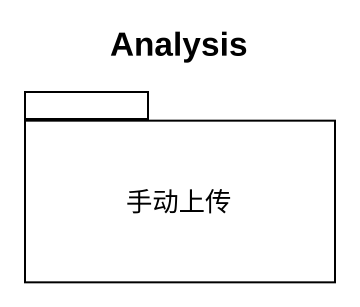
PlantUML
@startuml
title Analysis
package 手动上传 {
}
@enduml
